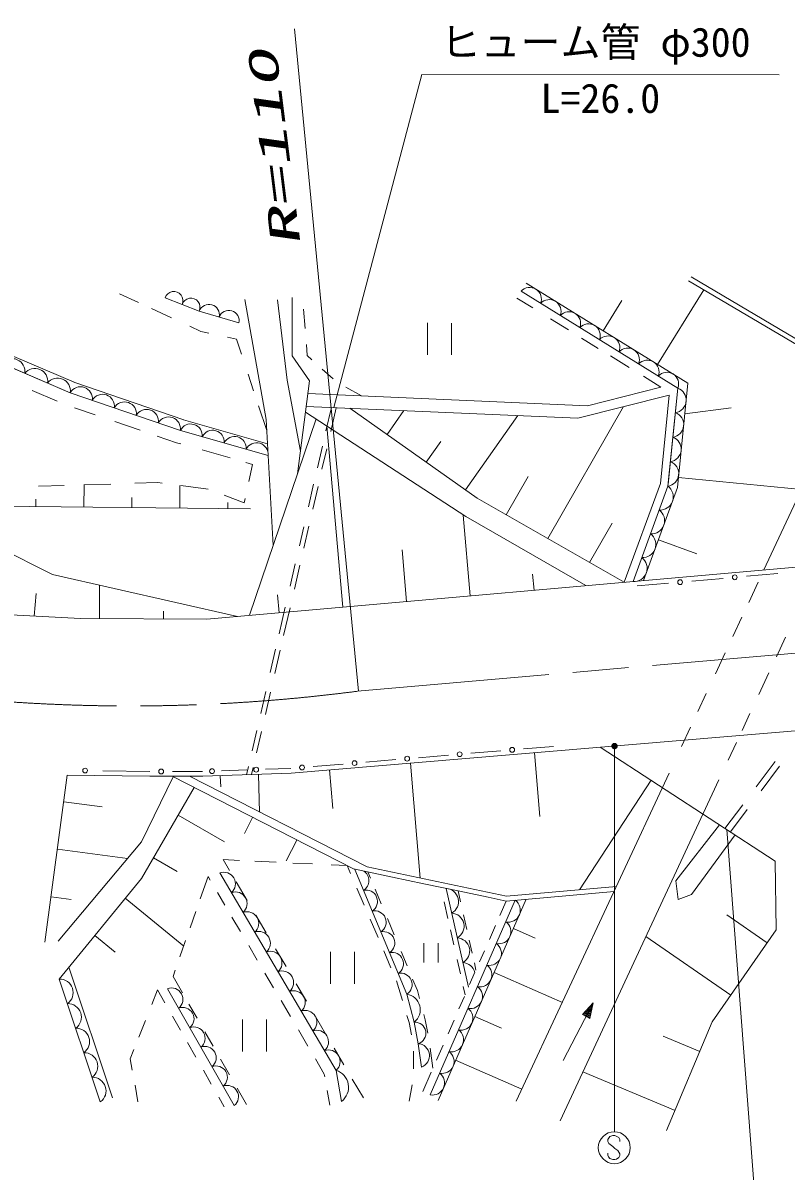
# Model space of a CAD drawing. Units: millimetres, scale not verified. Extents: x 40000 to 680000, y 20000 to 380000.
# Drawn here: x 315763 to 363476, y 259604 to 331421 of the extents above; entities that cross this region are included whole.
import ezdxf
from ezdxf.enums import TextEntityAlignment as Align

# ---------------------------------------------------------------- set-up
doc = ezdxf.new("R2010")
doc.units = ezdxf.units.MM
doc.header["$LTSCALE"] = 1000
doc.linetypes.add('CHAIN', pattern=[18.5, 12, -1.5, 3.5, -1.5])
for name, color, linetype, lineweight in [('M-BGD', 7, 'Continuous', 13), ('M-BMK', 2, 'CHAIN', 13), ('M-STR-HTXT', 7, 'Continuous', 13), ('M-STR-STR3', 7, 'Continuous', 13)]:
    doc.layers.add(name, color=color, linetype=linetype, lineweight=lineweight)
doc.styles.add('ＭＳ ゴシック', font='')
doc.styles.get('ＭＳ ゴシック').set_extended_font_data('MS Gothic')

# ---------------------------------------------------------------- blocks, each defined once
blk = doc.blocks.new('filled_dot')
at = {"color": 0, "linetype": 'Continuous', "lineweight": -2, "const_width": 1.25}
blk.add_lwpolyline([(-0.625, 0, 1), (0.625, 0, 1)], format="xyb", close=True, dxfattribs=at)

msp = doc.modelspace()

# ---------------------------------------------------------------- linework, layer by layer
at = {"layer": 'M-BGD'}
for p, q in [((357386, 315285), (366353, 309977)), ((357538, 315543), (367331, 309746)), ((346908, 314637), (356711, 308574)), ((356711, 308574), (346908, 314637)), ((357345, 308887), (347224, 315147)), ((358333, 314724), (355449, 310060)), ((306192, 314383), (318972, 308947)), ((321800, 314482), (322991, 313929)), ((324655, 314230), (326786, 313402)), ((326786, 313402), (324655, 314230)), ((329635, 314113), (330969, 306620)), ((331683, 314101), (332288, 309067)), ((332599, 314251), (332598, 310589)), ((346645, 314211), (347634, 313600)), ((353218, 314058), (352047, 312164)), ((305918, 313739), (318721, 308293)), ((318721, 308293), (305918, 313739)), ((323801, 313554), (325048, 312976)), ((326786, 313402), (329269, 312656)), ((329269, 312656), (326786, 313402)), ((333300, 313520), (333400, 312312)), ((326190, 312446), (326883, 312124)), ((341053, 310653), (341053, 312653)), ((342553, 312652), (342553, 310652)), ((348744, 312913), (349872, 312216)), ((326883, 312124), (327386, 312016)), ((328550, 311764), (329112, 311643)), ((350694, 311707), (351733, 311065)), ((329112, 311643), (329421, 310710)), ((333484, 311301), (333541, 310616)), ((332598, 310589), (333689, 309040)), ((333541, 310616), (333827, 310357)), ((352493, 310595), (353678, 309862)), ((334472, 309774), (335159, 309151)), ((318948, 308955), (325813, 306597)), ((329840, 309447), (330186, 308406)), ((332288, 309067), (333110, 304625)), ((333689, 309040), (332926, 303221)), ((354557, 309319), (355657, 308638)), ((357345, 308887), (356700, 302368)), ((316334, 308439), (317907, 307770)), ((318721, 308293), (325603, 305929)), ((325603, 305929), (318721, 308293)), ((333583, 308232), (351065, 307473)), ((335942, 308640), (336941, 308086)), ((350453, 306699), (356166, 308148)), ((351065, 307473), (355657, 308638)), ((356166, 308148), (355619, 302615)), ((356088, 302443), (356711, 308574)), ((356711, 308574), (356116, 302565)), ((330497, 307467), (331007, 305930)), ((333479, 307436), (350453, 306699)), ((353309, 307423), (348585, 299168)), ((318990, 307355), (320287, 306909)), ((333432, 307078), (343448, 300549)), ((334708, 305908), (335045, 307368)), ((335006, 305867), (335349, 307355)), ((336208, 307317), (344174, 301692)), ((339585, 307171), (338530, 305678)), ((346711, 306861), (343431, 302217)), ((360054, 307336), (357156, 306973)), ((321517, 306487), (323086, 305948)), ((325796, 306602), (331052, 305099)), ((329918, 294367), (334091, 306648)), ((330969, 306620), (331401, 298731)), ((334765, 306209), (335765, 294883)), ((324164, 305578), (325363, 305166)), ((325603, 305929), (331093, 304359)), ((331093, 304359), (325603, 305929)), ((341892, 305237), (340981, 303947)), ((362094, 297207), (365939, 305461)), ((325363, 305166), (325630, 305090)), ((326963, 304708), (328710, 304208)), ((334172, 303583), (334488, 304957)), ((334461, 303501), (334757, 304785)), ((329698, 303926), (330114, 303807)), ((329886, 302743), (330114, 303807)), ((327267, 294133), (436485, 303773)), ((316740, 302439), (318337, 302489)), ((319580, 302528), (319566, 301141)), ((319569, 302527), (321262, 302580)), ((322757, 302627), (324206, 302672)), ((324206, 302672), (324464, 302638)), ((325580, 302493), (325565, 301080)), ((325629, 302486), (327339, 302264)), ((333613, 301159), (333940, 302580)), ((333885, 301003), (334213, 302428)), ((347346, 303043), (345981, 300658)), ((355619, 302615), (353358, 296436)), ((356088, 302443), (353908, 296485)), ((353908, 296485), (356088, 302443)), ((354568, 296543), (356700, 302368)), ((364435, 302233), (356761, 302992)), ((306791, 302342), (317609, 296929)), ((322572, 301735), (322566, 301110)), ((328342, 301878), (329597, 301395)), ((329597, 301395), (329656, 301668)), ((344174, 301692), (353358, 296436)), ((309445, 301244), (329999, 301035)), ((316570, 301627), (316566, 301171)), ((328569, 301419), (328565, 301049)), ((343287, 300641), (343734, 295587)), ((343448, 300549), (350967, 296225)), ((333049, 298716), (333324, 299908)), ((333322, 298563), (333639, 299938)), ((352596, 300138), (351188, 297678)), ((357902, 298210), (355500, 299089)), ((339465, 298458), (339749, 295235)), ((332465, 296183), (332788, 297584)), ((332733, 296008), (333075, 297495)), ((317609, 296929), (329182, 294302)), ((347630, 296932), (347718, 295938)), ((357584, 296508), (359539, 296680)), ((361004, 296810), (362959, 296982)), ((320555, 296260), (320548, 294158)), ((354164, 296206), (356119, 296379)), ((361147, 295174), (361736, 296439)), ((316597, 295736), (316466, 294319)), ((331682, 295641), (331780, 294531)), ((313547, 294477), (319364, 294162)), ((324549, 294635), (324548, 294143)), ((331777, 293199), (332165, 294882)), ((332061, 293094), (332463, 294840)), ((319364, 294162), (327267, 294133)), ((360151, 293037), (360720, 294258)), ((362872, 291773), (363439, 292990)), ((331220, 290786), (331558, 292248)), ((331512, 290718), (331852, 292190)), ((359069, 290715), (359677, 292020)), ((361775, 289418), (362406, 290773)), ((330631, 288228), (330946, 289594)), ((330924, 288168), (331248, 289569)), ((357970, 288355), (358488, 289467)), ((360728, 287170), (361222, 288231)), ((332528, 284489), (371497, 287764)), ((356948, 286160), (357513, 287374)), ((330093, 285897), (330383, 287153)), ((330371, 285770), (330679, 287105)), ((345649, 285893), (343772, 285735)), ((348934, 286169), (347057, 286011)), ((351865, 286114), (362798, 278992)), ((352752, 286189), (352744, 262065)), ((359854, 285296), (360377, 286418)), ((339080, 285341), (337203, 285183)), ((340595, 277928), (339994, 285117)), ((342364, 285617), (340487, 285459)), ((348088, 281783), (347753, 285769)), ((361608, 283645), (362789, 285225)), ((323701, 284596), (320752, 284639)), ((326996, 284595), (325113, 284596)), ((327001, 284295), (332528, 284489)), ((329753, 284692), (328178, 284636)), ((329746, 284391), (329864, 284906)), ((330056, 284402), (330161, 284857)), ((330557, 282062), (330483, 284417)), ((332510, 284789), (330935, 284733)), ((335795, 285065), (333918, 284907)), ((335138, 282274), (334935, 284691)), ((346611, 263970), (356168, 284486)), ((361912, 283383), (363066, 284927)), ((318537, 284371), (317137, 273930)), ((318537, 284371), (323698, 284296)), ((323182, 280190), (325147, 284262)), ((323698, 284296), (327001, 284295)), ((325082, 284296), (336429, 278504)), ((326182, 284295), (337280, 278631)), ((328127, 283640), (328103, 284334)), ((349351, 262749), (359284, 284072)), ((350565, 277195), (355035, 284049)), ((323177, 277908), (326464, 283590)), ((320722, 282384), (318314, 282707)), ((359660, 281036), (360767, 282519)), ((328368, 280190), (325468, 281868)), ((329605, 280709), (330123, 281723)), ((359996, 280817), (361049, 282227)), ((359309, 281264), (356583, 277759)), ((359775, 280961), (362097, 250398)), ((317962, 273990), (323182, 280190)), ((332227, 279001), (332894, 280308)), ((360289, 280626), (357571, 276903)), ((322303, 279146), (317915, 279734)), ((325397, 278343), (323922, 279196)), ((328275, 279082), (328673, 278406)), ((328275, 279082), (329304, 279032)), ((330270, 278986), (331595, 278922)), ((332628, 278872), (333861, 278812)), ((335037, 278756), (336030, 278708)), ((336030, 278708), (336242, 278214)), ((362798, 278992), (362861, 274702)), ((326845, 276623), (327334, 278022)), ((327334, 278022), (327468, 277796)), ((328069, 278250), (335342, 265900)), ((335342, 265900), (328069, 278250)), ((336429, 278504), (338861, 277991)), ((336514, 278461), (339760, 270667)), ((339760, 270667), (336514, 278461)), ((337280, 278631), (345998, 276793)), ((337497, 277921), (337334, 278313)), ((338861, 277991), (340825, 277577)), ((318032, 271616), (323177, 277908)), ((329090, 277698), (329785, 276517)), ((336634, 277303), (337094, 276233)), ((338162, 276325), (337779, 277245)), ((340825, 277577), (342970, 277125)), ((342216, 277284), (343617, 271098)), ((343617, 271098), (342216, 277284)), ((345998, 276793), (352869, 277404)), ((356726, 276585), (356583, 277759)), ((318775, 276592), (317516, 276761)), ((325814, 273676), (322160, 276664)), ((327925, 277019), (328388, 276234)), ((341217, 264374), (346547, 276541)), ((341718, 264022), (347229, 276601)), ((342970, 277125), (344855, 276727)), ((343125, 276438), (342970, 277125)), ((344855, 276727), (345979, 276490)), ((345979, 276490), (352723, 277090)), ((357571, 276903), (356726, 276585)), ((326211, 274812), (326572, 275844)), ((342334, 275405), (342099, 276443)), ((345979, 276490), (345583, 275584)), ((328830, 275483), (329363, 274578)), ((330317, 275614), (330965, 274514)), ((337471, 275354), (337966, 274204)), ((338970, 274385), (338550, 275393)), ((343514, 274723), (343310, 275622)), ((359770, 275638), (362296, 273887)), ((321530, 273304), (320261, 274342)), ((342709, 273747), (342495, 274691)), ((345308, 274957), (344929, 274091)), ((347800, 274173), (346429, 274774)), ((362861, 274702), (358860, 268930)), ((325577, 272998), (325935, 274023)), ((329877, 273704), (330416, 272790)), ((340830, 272658), (340830, 273858)), ((341730, 273858), (341730, 272658)), ((343853, 273226), (343667, 274048)), ((354720, 274273), (360018, 270600)), ((331561, 273502), (332211, 272399)), ((334995, 271323), (334995, 273323)), ((336495, 273323), (336495, 271323)), ((338323, 273372), (338775, 272321)), ((339782, 272436), (339405, 273340)), ((344618, 273383), (344311, 272681)), ((318630, 272348), (321359, 264185)), ((343119, 271941), (342914, 272845)), ((344090, 272178), (343987, 272635)), ((318032, 271616), (320600, 263931)), ((320600, 263931), (318032, 271616)), ((325150, 271777), (325290, 272179)), ((325150, 271777), (325735, 270758)), ((330890, 271984), (331435, 271059)), ((339119, 271493), (339485, 270282)), ((340424, 270894), (340125, 271611)), ((344028, 272035), (343691, 271267)), ((349493, 270156), (345225, 272026)), ((323816, 270022), (324178, 270933)), ((324178, 270933), (324637, 270129)), ((324801, 271010), (328972, 263699)), ((328972, 263699), (324801, 271010)), ((332851, 271311), (333484, 270236)), ((340424, 270894), (340559, 270394)), ((343414, 270635), (343298, 271148)), ((326144, 270046), (326650, 269165)), ((331904, 270263), (332491, 269266)), ((339760, 270667), (340231, 268917)), ((340231, 268917), (339760, 270667)), ((343366, 270523), (343024, 269745)), ((349534, 266513), (351419, 270123)), ((351419, 270123), (350743, 269386)), ((351419, 270123), (351202, 269147)), ((351349, 270046), (351397, 270022)), ((351384, 270085), (351408, 270072)), ((339769, 269339), (339904, 268895)), ((340824, 269406), (340914, 269071)), ((350743, 269386), (351202, 269147)), ((350754, 269398), (351205, 269163)), ((350789, 269436), (351216, 269213)), ((350824, 269475), (351228, 269264)), ((350859, 269513), (351239, 269314)), ((350894, 269551), (351250, 269365)), ((350929, 269589), (351261, 269415)), ((350964, 269627), (351273, 269466)), ((350999, 269665), (351284, 269516)), ((351034, 269703), (351295, 269567)), ((351069, 269741), (351307, 269617)), ((351104, 269780), (351318, 269668)), ((351139, 269818), (351329, 269718)), ((351174, 269856), (351340, 269769)), ((351209, 269894), (351352, 269820)), ((351244, 269932), (351363, 269870)), ((351279, 269970), (351374, 269921)), ((351314, 270008), (351385, 269971)), ((323004, 267975), (323421, 269027)), ((325115, 269291), (325620, 268406)), ((329498, 267084), (329499, 269084)), ((330999, 269083), (330998, 267083)), ((334058, 269261), (334685, 268197)), ((339904, 268895), (340052, 268116)), ((340231, 268917), (340477, 267571)), ((340477, 267571), (340231, 268917)), ((340914, 269071), (341069, 268224)), ((342715, 269039), (342343, 268188)), ((345684, 268550), (344021, 269278)), ((358860, 268930), (356006, 262130)), ((327140, 268313), (327653, 267418)), ((332983, 268431), (333582, 267414)), ((355801, 268038), (358083, 267080)), ((322471, 266632), (322702, 267216)), ((326051, 267650), (326574, 266734)), ((335215, 267297), (335836, 266243)), ((340477, 267571), (340679, 266112)), ((340679, 266112), (340477, 267571)), ((341397, 266029), (341222, 267299)), ((342033, 267483), (341623, 266546)), ((322601, 265905), (322471, 266632)), ((328124, 266599), (328686, 265620)), ((334046, 266625), (334607, 265672)), ((340187, 267106), (340186, 265988)), ((346958, 264716), (342817, 266530)), ((327045, 265908), (327537, 265046)), ((335342, 265900), (335683, 263963)), ((335683, 263963), (335342, 265900)), ((341295, 265797), (340759, 264574)), ((350777, 265809), (356535, 263392)), ((334607, 265672), (334639, 265491)), ((336357, 265358), (337051, 264179)), ((322954, 263940), (322769, 264970)), ((329161, 264793), (329746, 263775)), ((334790, 264633), (334948, 263735)), ((340093, 264992), (339902, 263969)), ((328010, 264218), (328350, 263622)), ((352456, 261762), (352332, 261578)), ((352332, 261578), (352335, 261446)), ((352335, 261446), (352398, 261317)), ((352648, 261828), (352456, 261762)), ((352769, 261825), (352648, 261828)), ((353020, 261707), (352769, 261825)), ((353083, 261575), (353020, 261707)), ((353083, 261446), (353083, 261575)), ((352335, 260598), (352332, 260719)), ((352398, 261317), (352653, 261135)), ((352653, 261135), (352782, 261004)), ((352782, 261004), (352961, 260888)), ((352961, 260888), (353088, 260688)), ((352374, 260496), (352335, 260598)), ((352458, 260385), (352374, 260496)), ((352645, 260324), (352458, 260385)), ((352779, 260324), (352645, 260324)), ((352880, 260353), (352779, 260324)), ((353022, 260445), (352880, 260353)), ((353082, 260577), (353022, 260445)), ((353088, 260688), (353082, 260577))]:
    msp.add_line(p, q, dxfattribs=at)
for centre, radius in [((360272, 296745), 150), ((356851, 296443), 150), ((346353, 285952), 150), ((336499, 285124), 150), ((339784, 285400), 150), ((343068, 285676), 150), ((319647, 284655), 150), ((324407, 284596), 150), ((327587, 284616), 150), ((330344, 284713), 150), ((333214, 284848), 150), ((352739, 261065), 1000)]:
    msp.add_circle(centre, radius, dxfattribs=at)
for centre, radius, start, end in [((325198, 314049), 572, 335.97195, 161.54167), ((347451, 314145), 732, 338.68583, 137.84484), ((326264, 313635), 572, 335.97195, 161.54167), ((348676, 313387), 732, 338.68583, 137.84484), ((327392, 313168), 650, 347.68819, 158.87425), ((328634, 312795), 650, 347.68819, 158.87425), ((349902, 312629), 732, 338.68583, 137.84484), ((351127, 311872), 732, 338.68583, 137.84484), ((352353, 311114), 732, 338.68583, 137.84484), ((353578, 310356), 732, 338.68583, 137.84484), ((315087, 309624), 798, 351.31712, 142.59283), ((354803, 309598), 732, 338.68583, 137.84484), ((316510, 309018), 798, 351.31712, 142.59283), ((356029, 308840), 732, 338.68583, 137.84484), ((317932, 308413), 798, 351.31712, 142.59283), ((319363, 307923), 741, 352.03134, 150.06327), ((320740, 307450), 741, 352.03134, 150.06327), ((356440, 307827), 794, 278.37006, 70.02841), ((322116, 306977), 741, 352.03134, 150.06327), ((323493, 306505), 741, 352.03134, 150.06327), ((324869, 306032), 741, 352.03134, 150.06327), ((356284, 306294), 794, 278.37006, 70.02841), ((326255, 305613), 724, 353.93093, 154.13922), ((327627, 305221), 724, 353.93093, 154.13922), ((329000, 304828), 724, 353.93093, 154.13922), ((356128, 304762), 794, 278.37006, 70.02841), ((330372, 304436), 724, 353.93093, 154.13922), ((355973, 303229), 794, 278.37006, 70.02841), ((355605, 301775), 824, 265.68296, 54.11858), ((355060, 300286), 824, 265.68296, 54.11858), ((354515, 298796), 824, 265.68296, 54.11858), ((353970, 297306), 824, 265.68296, 54.11858), ((328322, 277567), 728, 310.61618, 110.36999), ((336681, 277768), 712, 301.69845, 57.78804), ((342173, 276461), 824, 298.53111, 86.99673), ((329050, 276332), 728, 310.61618, 110.36999), ((337222, 276469), 712, 301.69845, 103.5304), ((346110, 275926), 754, 258.11758, 54.56863), ((329777, 275097), 728, 310.61618, 110.36999), ((337763, 275170), 712, 301.69845, 103.5304), ((342523, 274915), 824, 298.53111, 86.99673), ((345518, 274575), 754, 258.11758, 54.56863), ((330504, 273862), 728, 310.61618, 110.36999), ((338304, 273871), 712, 301.69845, 103.5304), ((342873, 273368), 824, 298.53111, 86.99673), ((344926, 273223), 754, 258.11758, 54.56863), ((331231, 272627), 728, 310.61618, 110.36999), ((338845, 272573), 712, 301.69845, 103.5304), ((343224, 271821), 824, 14.15511, 86.99673), ((344334, 271871), 754, 258.11758, 54.56863), ((318054, 270769), 847, 305.43954, 91.51904), ((331959, 271392), 728, 310.61618, 110.36999), ((339386, 271274), 712, 301.69845, 103.5304), ((325053, 270346), 710, 308.62318, 110.79314), ((332686, 270157), 728, 310.61618, 110.36999), ((343742, 270519), 754, 258.11758, 54.56863), ((318568, 269233), 847, 305.43954, 91.51904), ((339624, 269692), 984, 308.03613, 82.06178), ((325748, 269127), 710, 308.62318, 110.79314), ((333413, 268922), 728, 310.61618, 110.36999), ((343149, 269167), 754, 258.11758, 54.56863), ((326443, 267909), 710, 308.62318, 110.79314), ((340265, 268228), 690, 287.88751, 92.85114), ((319081, 267696), 847, 305.43954, 91.51904), ((334140, 267687), 728, 310.61618, 110.36999), ((342557, 267815), 754, 258.11758, 54.56863), ((327138, 266690), 710, 308.62318, 110.79314), ((334868, 266452), 728, 310.61618, 110.36999), ((340428, 266821), 752, 289.50559, 86.22162), ((319595, 266159), 847, 305.43954, 91.51904), ((341965, 266463), 754, 258.11758, 54.56863), ((327834, 265472), 710, 308.62318, 110.79314), ((335014, 264844), 1106, 307.20806, 72.76883), ((341373, 265111), 754, 258.11758, 54.56863), ((320109, 264622), 847, 305.43954, 91.51904), ((328529, 264253), 710, 308.62318, 110.79314)]:
    msp.add_arc(centre, radius, start, end, dxfattribs=at)
at = {"layer": 'M-BMK'}
msp.add_line((336687, 289618), (370461, 292561), dxfattribs=at)
msp.add_arc((322474, 398696), 110000, 244.02581, 277.42403, dxfattribs=at)
at = {"layer": 'M-STR-HTXT'}
msp.add_line((336740, 289623), (332741, 331060), dxfattribs=at)
at = {"layer": 'M-STR-STR3'}
for p, q in [((335197, 307361), (340708, 328189)), ((340708, 328189), (363046, 328181))]:
    msp.add_line(p, q, dxfattribs=at)

# ---------------------------------------------------------------- block references
at = {"layer": 'M-BGD', "xscale": 160, "yscale": 160, "rotation": 270}
msp.add_blockref('filled_dot', (352752, 286189), dxfattribs=at)

# ---------------------------------------------------------------- texts
at = {"layer": 'M-STR-HTXT', "style": 'ＭＳ ゴシック', "oblique": 15, "width": 2}
msp.add_text('R=110', height=1833, rotation=97.105, dxfattribs=at).set_placement((333678, 317571), align=Align.BOTTOM_LEFT)
at = {"layer": 'M-STR-STR3', "style": 'ＭＳ ゴシック'}
for s, p in [('ヒューム管 φ300', (341877, 328762)), ('L=26.0', (348126, 325247))]:
    msp.add_text(s, height=1833, rotation=359.98, dxfattribs=at).set_placement(p, align=Align.BOTTOM_LEFT)

doc.saveas('drawing.dxf')
